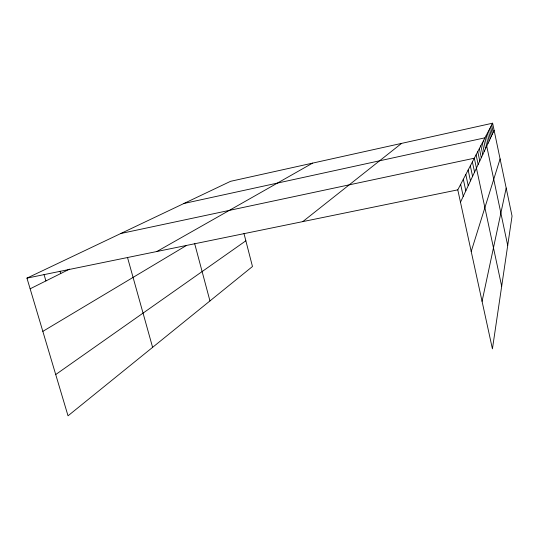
<?xml version="1.0" encoding="UTF-8"?>
<svg xmlns="http://www.w3.org/2000/svg" width="539" height="539" viewBox="0 0 539 539"><rect width="100%" height="100%" fill="white"/><g stroke="black" fill="none" stroke-linecap="round" stroke-linejoin="round"><path stroke-width="0.81" d="M482.068 301.341L506.188 188.064M471.207 251.484L500.091 158.911M460.481 202.226L494.115 130.337M492.619 123.188L512.05 216.072L492.424 348.895L457.786 189.849L492.619 123.188L230.537 181.326L26.95 278.131L68.029 415.812L252.474 266.515L243.978 233.515M302.763 221.617L401.589 143.381M55.719 374.544L245.851 240.805M42.837 331.37L186.406 245.501M156.842 251.518L312.6 163.122M30.137 288.81L69.565 269.116M183.961 203.472L484.979 137.809L507.704 245.474M120.803 233.502L474.32 158.21L501.681 286.256M26.95 278.131L457.786 189.849M44.036 274.553L45.916 280.927M60.065 271.198L60.745 273.522M127.5 257.453L152.611 347.352M194.606 243.399L209.954 300.937M460.65 184.372L463.244 196.324M468.135 170.041L470.466 180.875M465.804 174.501L468.216 185.685M463.311 179.271L465.817 190.826M472.38 161.916L474.563 172.116M470.325 165.85L472.582 176.361M482.311 142.916L484.157 151.621M480.876 145.665L482.769 154.585M479.366 148.555L481.307 157.705M477.77 151.6L479.771 160.993M476.092 154.814L478.147 164.462M489.628 128.915L491.224 136.515M488.543 130.99L490.173 138.752M487.411 133.16L489.082 141.097M486.225 135.43L487.93 143.542M483.678 140.295L485.477 148.798M491.662 125.014L493.192 132.311M490.665 126.921L492.228 134.366"/></g></svg>
